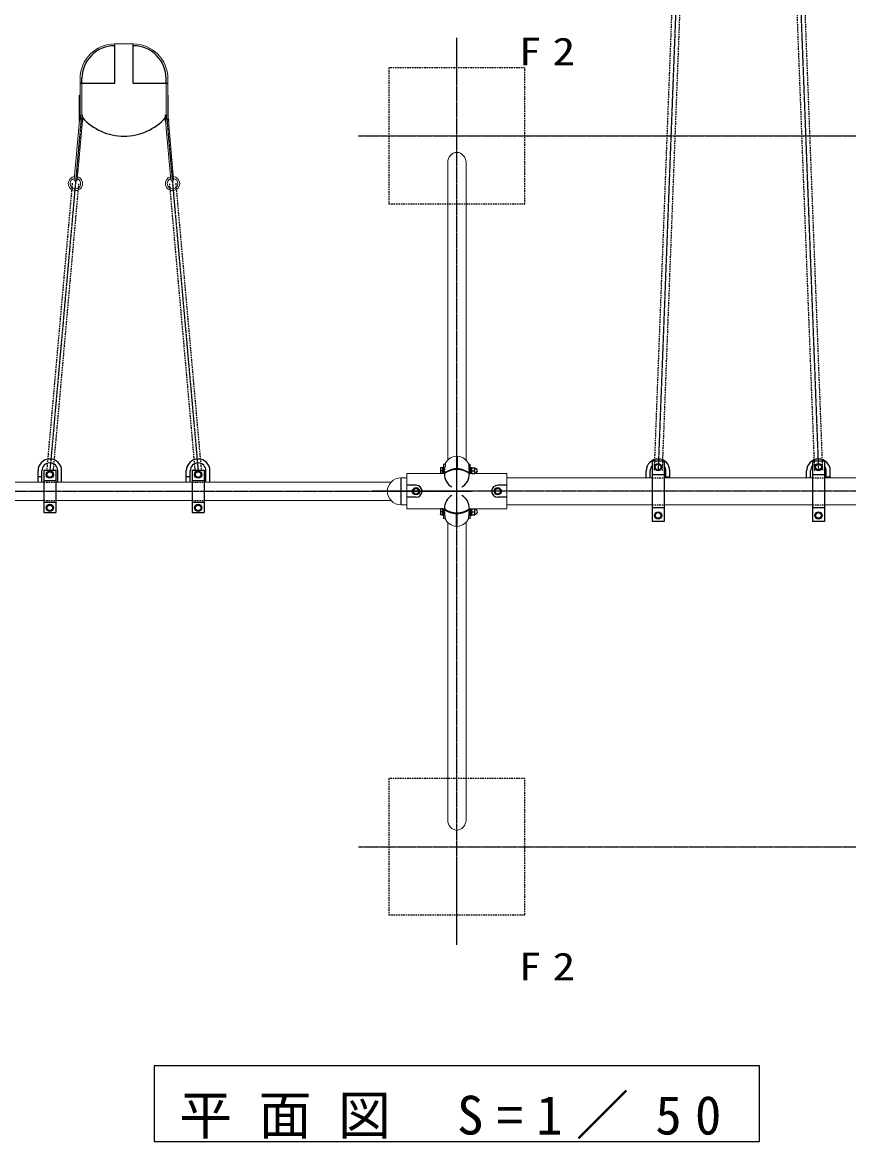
# Model space of a CAD drawing. Units: millimetres at full size, with parts at other scales. Extents: x -19543 to 0, y -2740 to 13350.
# Drawn here: x -16081 to -13350, y 7450 to 11150 of the extents above; entities that cross this region are included whole.
import ezdxf

# ---------------------------------------------------------------- set-up
doc = ezdxf.new("R2010")
doc.units = ezdxf.units.MM
doc.linetypes.add('USER2', pattern=[6, 3, -1, 1, -1])
doc.linetypes.add('USER4', pattern=[8, 5, -3])
doc.layers.add('線', color=2, linetype='Continuous', lineweight=25)
doc.layers.add('補助', color=2, linetype='Continuous', lineweight=13)
doc.styles.add('ＭＳ ゴシック', font='')
doc.styles.get('ＭＳ ゴシック').set_extended_font_data('MS Gothic')

msp = doc.modelspace()

# ---------------------------------------------------------------- linework, layer by layer
at = {"layer": '線', "color": 4, "linetype": 'USER4'}
for p, q in [((-13923.814, 11480.963), (-13993.24, 9668.007)), ((-13897.334, 11479.949), (-13966.76, 9666.993)), ((-13532.666, 11479.949), (-13463.24, 9666.993)), ((-13506.186, 11480.963), (-13436.76, 9668.007)), ((-15915.965, 10618.165), (-16000.459, 9668.43)), ((-15895.047, 10616.304), (-15979.541, 9666.57)), ((-15594.952, 10616.304), (-15510.459, 9666.57)), ((-15574.035, 10618.165), (-15489.541, 9668.43)), ((-16010, 9630.25), (-15970, 9630.25)), ((-15520, 9630.25), (-15480, 9630.25)), ((-14000, 9644.55), (-13960, 9644.55)), ((-13470, 9644.55), (-13430, 9644.55)), ((-16010, 9569.75), (-15970, 9569.75)), ((-15520, 9569.75), (-15480, 9569.75)), ((-14000, 9555.45), (-13960, 9555.45)), ((-13470, 9555.45), (-13430, 9555.45))]:
    msp.add_line(p, q, dxfattribs=at)
at = {"layer": '線', "color": 20, "linetype": 'USER2'}
for p, q in [((-13910, 11495.45), (-13980, 9667.5)), ((-13520, 11495.45), (-13450, 9667.5)), ((-14645, 8100), (-14645, 11100)), ((-15887, 10825.25), (-15990, 9667.5)), ((-15603, 10825.25), (-15500, 9667.5)), ((-14970, 10775), (-11120, 10775)), ((-17528, 9600), (-14598, 9600)), ((-11910, 9600), (-14924.55, 9600)), ((-14970, 8425), (-11120, 8425))]:
    msp.add_line(p, q, dxfattribs=at)
at = {"layer": '線', "color": 7, "lineweight": 13}
for p, q in [((-15775, 11079), (-15715, 11079)), ((-15890, 10844), (-15890, 10964)), ((-15600, 10844), (-15600, 10964)), ((-15884, 10844), (-15884, 10949)), ((-15606, 10844), (-15606, 10949)), ((-15891.731, 10825.671), (-15909.108, 10630.356)), ((-15882.269, 10824.829), (-15899.645, 10629.514)), ((-15607.731, 10824.829), (-15590.355, 10629.514)), ((-15598.269, 10825.671), (-15580.892, 10630.356)), ((-14675.25, 10687.121), (-14675.25, 9703.098)), ((-14614.75, 10687.121), (-14614.75, 9703.098)), ((-14686.326, 9658.25), (-14810, 9658.25)), ((-14810, 9541.75), (-14810, 9658.25)), ((-14688.75, 9689.603), (-14684.114, 9689.603)), ((-14688.75, 9689.603), (-14688.75, 9658.25)), ((-14601.25, 9689.603), (-14605.886, 9689.603)), ((-14480, 9658.25), (-14603.674, 9658.25)), ((-14601.25, 9689.603), (-14601.25, 9658.25)), ((-14480, 9541.75), (-14480, 9658.25)), ((-16545, 9630.25), (-16010, 9630.25)), ((-15970, 9630.25), (-15520, 9630.25)), ((-15480, 9630.25), (-14862.705, 9630.25)), ((-14810, 9644.55), (-14830, 9644.55)), ((-14000, 9644.55), (-14480, 9644.55)), ((-13470, 9644.55), (-13960, 9644.55)), ((-12870, 9644.55), (-13430, 9644.55)), ((-16545, 9569.75), (-16010, 9569.75)), ((-15970, 9569.75), (-15520, 9569.75)), ((-15480, 9569.75), (-14862.705, 9569.75)), ((-14810, 9555.45), (-14830, 9555.45)), ((-14000, 9555.45), (-14480, 9555.45)), ((-13470, 9555.45), (-13960, 9555.45)), ((-12870, 9555.45), (-13430, 9555.45)), ((-14686.326, 9541.75), (-14810, 9541.75)), ((-14688.75, 9510.397), (-14688.75, 9541.75)), ((-14688.75, 9510.397), (-14684.114, 9510.397)), ((-14601.25, 9510.397), (-14605.886, 9510.397)), ((-14480, 9541.75), (-14603.674, 9541.75)), ((-14601.25, 9510.397), (-14601.25, 9541.75)), ((-14675.25, 8512.879), (-14675.25, 9496.902)), ((-14614.75, 8512.879), (-14614.75, 9496.902))]:
    msp.add_line(p, q, dxfattribs=at)
at = {"layer": '線'}
for p, q in [((-15775, 10949), (-15775, 11079)), ((-15715, 10949), (-15715, 11079)), ((-15884, 10949), (-15884, 10964)), ((-15606, 10949), (-15606, 10964)), ((-15890, 10949), (-15775, 10949)), ((-15715, 10949), (-15600, 10949)), ((-15891.5, 10831.276), (-15891.5, 10909)), ((-15891.5, 10909), (-15890, 10909)), ((-15598.5, 10909), (-15600, 10909)), ((-15598.5, 10831.276), (-15598.5, 10909)), ((-15890, 10844), (-15890, 10831.276)), ((-15884, 10844), (-15884, 10831.276)), ((-15882.5, 10831.276), (-15882.5, 10844)), ((-15607.5, 10831.276), (-15607.5, 10844)), ((-15606, 10844), (-15606, 10831.276)), ((-15600, 10844), (-15600, 10831.276)), ((-14646, 9716.187), (-14646, 9671.413)), ((-14644, 9716.187), (-14644, 9671.413)), ((-13960, 9700), (-14000, 9700)), ((-14000, 9700), (-14000, 9500)), ((-13960, 9700), (-13960, 9500)), ((-13430, 9700), (-13470, 9700)), ((-13470, 9700), (-13470, 9500)), ((-13430, 9700), (-13430, 9500)), ((-16029, 9630.25), (-16029, 9667.5)), ((-16016, 9630.25), (-16016, 9667.5)), ((-16010, 9670), (-15970, 9670)), ((-16010, 9670), (-16010, 9530)), ((-15989.94, 9666.006), (-15999.44, 9660.522)), ((-15999.44, 9660.522), (-15999.44, 9649.552)), ((-15980.44, 9660.522), (-15989.94, 9666.006)), ((-15980.44, 9649.552), (-15980.44, 9660.522)), ((-15970, 9670), (-15970, 9530)), ((-15964, 9630.25), (-15964, 9667.5)), ((-15951, 9630.25), (-15951, 9667.5)), ((-15539, 9630.25), (-15539, 9667.5)), ((-15526, 9630.25), (-15526, 9667.5)), ((-15520, 9670), (-15480, 9670)), ((-15520, 9670), (-15520, 9530)), ((-15499.94, 9666.006), (-15509.44, 9660.522)), ((-15509.44, 9660.522), (-15509.44, 9649.552)), ((-15490.44, 9660.522), (-15499.94, 9666.006)), ((-15490.44, 9649.552), (-15490.44, 9660.522)), ((-15480, 9670), (-15480, 9530)), ((-15474, 9630.25), (-15474, 9667.5)), ((-15461, 9630.25), (-15461, 9667.5)), ((-14698.961, 9677.48), (-14699.25, 9676.98)), ((-14699.25, 9676.98), (-14699.25, 9658.98)), ((-14698.961, 9658.48), (-14699.25, 9658.98)), ((-14691.25, 9677.48), (-14698.961, 9677.48)), ((-14691.25, 9658.48), (-14698.961, 9658.48)), ((-14691.25, 9667.98), (-14698.113, 9667.98)), ((-14691.25, 9658.25), (-14691.25, 9679.98)), ((-14691.25, 9679.98), (-14688.75, 9679.98)), ((-14691.25, 9677.48), (-14691.25, 9658.48)), ((-14688.75, 9658.25), (-14688.75, 9679.98)), ((-14686.758, 9662.119), (-14686.758, 9658.25)), ((-14684.114, 9689.603), (-14684.114, 9681.788)), ((-14605.886, 9689.603), (-14605.886, 9681.788)), ((-14603.242, 9662.119), (-14603.242, 9658.25)), ((-14601.25, 9658.25), (-14601.25, 9679.98)), ((-14601.25, 9679.98), (-14598.75, 9679.98)), ((-14598.75, 9658.25), (-14598.75, 9679.98)), ((-14598.75, 9658.25), (-14598.75, 9678.73)), ((-14598.75, 9678.73), (-14595.75, 9678.73)), ((-14595.75, 9668.952), (-14598.75, 9668.148)), ((-14595.75, 9667.813), (-14598.75, 9667.009)), ((-14595.75, 9658.25), (-14595.75, 9678.73)), ((-14595.75, 9677.48), (-14586.039, 9677.48)), ((-14595.75, 9658.48), (-14595.75, 9677.48)), ((-14595.75, 9667.98), (-14586.887, 9667.98)), ((-14595.75, 9658.48), (-14586.039, 9658.48)), ((-14586.039, 9677.48), (-14585.75, 9676.98)), ((-14586.039, 9658.48), (-14585.75, 9658.98)), ((-14585.75, 9658.98), (-14585.75, 9676.98)), ((-14585.25, 9675.98), (-14585.75, 9675.98)), ((-14585.25, 9659.98), (-14585.75, 9659.98)), ((-14019, 9644.55), (-14019, 9667.5)), ((-14006, 9644.55), (-14006, 9667.5)), ((-13989.5, 9685.461), (-13980, 9690.946)), ((-13989.5, 9674.492), (-13989.5, 9685.461)), ((-13980, 9669.007), (-13989.5, 9674.492)), ((-13980, 9690.946), (-13970.5, 9685.461)), ((-13970.5, 9674.492), (-13980, 9669.007)), ((-13970.5, 9685.461), (-13970.5, 9674.492)), ((-13954, 9644.55), (-13954, 9667.5)), ((-13941, 9644.55), (-13941, 9667.5)), ((-13489, 9644.55), (-13489, 9667.5)), ((-13476, 9644.55), (-13476, 9667.5)), ((-13459.5, 9685.461), (-13450, 9690.946)), ((-13459.5, 9674.492), (-13459.5, 9685.461)), ((-13450, 9669.007), (-13459.5, 9674.492)), ((-13450, 9690.946), (-13440.5, 9685.461)), ((-13440.5, 9674.492), (-13450, 9669.007)), ((-13440.5, 9685.461), (-13440.5, 9674.492)), ((-13424, 9644.55), (-13424, 9667.5)), ((-13411, 9644.55), (-13411, 9667.5)), ((-16016, 9647.5), (-16029, 9647.5)), ((-16007.976, 9635.812), (-15971.976, 9635.812)), ((-15999.44, 9649.552), (-15989.94, 9644.067)), ((-15989.94, 9644.067), (-15980.44, 9649.552)), ((-15526, 9647.5), (-15539, 9647.5)), ((-15517.976, 9635.812), (-15481.976, 9635.812)), ((-15509.44, 9649.552), (-15499.94, 9644.067)), ((-15499.94, 9644.067), (-15490.44, 9649.552)), ((-14830, 9644.55), (-14830, 9555.45)), ((-14780, 9620), (-14810, 9620)), ((-14480, 9620), (-14510, 9620)), ((-13962, 9654.281), (-13998, 9654.281)), ((-13954, 9647.5), (-13941, 9647.5)), ((-13432, 9654.281), (-13468, 9654.281)), ((-13424, 9647.5), (-13411, 9647.5)), ((-14785.485, 9609.5), (-14790.97, 9600)), ((-14790.97, 9600), (-14785.485, 9590.5)), ((-14774.515, 9609.5), (-14785.485, 9609.5)), ((-14785.485, 9590.5), (-14774.515, 9590.5)), ((-14769.03, 9600), (-14774.515, 9609.5)), ((-14774.515, 9590.5), (-14769.03, 9600)), ((-14515.485, 9609.5), (-14520.97, 9600)), ((-14520.97, 9600), (-14515.485, 9590.5)), ((-14504.515, 9609.5), (-14515.485, 9609.5)), ((-14515.485, 9590.5), (-14504.515, 9590.5)), ((-14499.03, 9600), (-14504.515, 9609.5)), ((-14504.515, 9590.5), (-14499.03, 9600)), ((-16008, 9564.188), (-15972, 9564.188)), ((-15990, 9555.946), (-15999.5, 9550.461)), ((-15999.5, 9550.461), (-15999.5, 9539.492)), ((-15980.5, 9550.461), (-15990, 9555.946)), ((-15980.5, 9539.492), (-15980.5, 9550.461)), ((-15518, 9564.188), (-15482, 9564.188)), ((-15500, 9555.946), (-15509.5, 9550.461)), ((-15509.5, 9550.461), (-15509.5, 9539.492)), ((-15490.5, 9550.461), (-15500, 9555.946)), ((-15490.5, 9539.492), (-15490.5, 9550.461)), ((-14780, 9580), (-14810, 9580)), ((-14480, 9580), (-14510, 9580)), ((-16010, 9530), (-15970, 9530)), ((-15999.5, 9539.492), (-15990, 9534.007)), ((-15990, 9534.007), (-15980.5, 9539.492)), ((-15520, 9530), (-15480, 9530)), ((-15509.5, 9539.492), (-15500, 9534.007)), ((-15500, 9534.007), (-15490.5, 9539.492)), ((-14698.961, 9541.52), (-14699.25, 9541.02)), ((-14699.25, 9541.02), (-14699.25, 9523.02)), ((-14698.961, 9522.52), (-14699.25, 9523.02)), ((-14691.25, 9541.52), (-14698.961, 9541.52)), ((-14691.25, 9522.52), (-14698.961, 9522.52)), ((-14691.25, 9532.02), (-14698.113, 9532.02)), ((-14691.25, 9520.02), (-14691.25, 9541.75)), ((-14691.25, 9541.52), (-14691.25, 9522.52)), ((-14688.75, 9520.02), (-14691.25, 9520.02)), ((-14688.75, 9520.02), (-14688.75, 9541.75)), ((-14686.758, 9537.881), (-14686.758, 9541.75)), ((-14684.114, 9510.397), (-14684.114, 9518.212)), ((-14646, 9483.813), (-14646, 9528.587)), ((-14644, 9483.813), (-14644, 9528.587)), ((-14605.886, 9510.397), (-14605.886, 9518.212)), ((-14603.242, 9537.881), (-14603.242, 9541.75)), ((-14601.25, 9520.02), (-14601.25, 9541.75)), ((-14598.75, 9520.02), (-14601.25, 9520.02)), ((-14598.75, 9521.27), (-14598.75, 9541.75)), ((-14598.75, 9520.02), (-14598.75, 9541.75)), ((-14595.75, 9532.991), (-14598.75, 9532.187)), ((-14595.75, 9531.852), (-14598.75, 9531.048)), ((-14598.75, 9521.27), (-14595.75, 9521.27)), ((-14595.75, 9521.27), (-14595.75, 9541.75)), ((-14595.75, 9541.52), (-14586.039, 9541.52)), ((-14595.75, 9522.52), (-14595.75, 9541.52)), ((-14595.75, 9532.02), (-14586.887, 9532.02)), ((-14595.75, 9522.52), (-14586.039, 9522.52)), ((-14586.039, 9541.52), (-14585.75, 9541.02)), ((-14586.039, 9522.52), (-14585.75, 9523.02)), ((-14585.75, 9523.02), (-14585.75, 9541.02)), ((-14585.25, 9540.02), (-14585.75, 9540.02)), ((-14585.25, 9524.02), (-14585.75, 9524.02)), ((-13962, 9545.719), (-13998, 9545.719)), ((-13989.5, 9525.461), (-13980, 9530.946)), ((-13989.5, 9514.492), (-13989.5, 9525.461)), ((-13980, 9509.007), (-13989.5, 9514.492)), ((-13980, 9530.946), (-13970.5, 9525.461)), ((-13970.5, 9514.492), (-13980, 9509.007)), ((-13970.5, 9525.461), (-13970.5, 9514.492)), ((-13432, 9545.719), (-13468, 9545.719)), ((-13459.5, 9525.461), (-13450, 9530.946)), ((-13459.5, 9514.492), (-13459.5, 9525.461)), ((-13450, 9509.007), (-13459.5, 9514.492)), ((-13450, 9530.946), (-13440.5, 9525.461)), ((-13440.5, 9514.492), (-13450, 9509.007)), ((-13440.5, 9525.461), (-13440.5, 9514.492)), ((-13960, 9500), (-14000, 9500)), ((-13430, 9500), (-13470, 9500))]:
    msp.add_line(p, q, dxfattribs=at)
at = {"layer": '線', "color": 4, "linetype": 'USER4'}
for points in [[(-14870, 10550), (-14420, 10550), (-14420, 11000), (-14870, 11000)], [(-14870, 8200), (-14420, 8200), (-14420, 8650), (-14870, 8650)]]:
    msp.add_lwpolyline(points, close=True, dxfattribs=at)
at = {"layer": '線'}
for centre, radius in [((-15989.94, 9655.037), 12), ((-15989.94, 9655.037), 9.5), ((-15499.94, 9655.037), 12), ((-15499.94, 9655.037), 9.5), ((-13980, 9679.976), 12), ((-13980, 9679.976), 9.5), ((-13450, 9679.976), 12), ((-13450, 9679.976), 9.5), ((-14780, 9600), 12), ((-14780, 9600), 9.5), ((-14510, 9600), 12), ((-14510, 9600), 9.5), ((-15990, 9544.976), 12), ((-15990, 9544.976), 9.5), ((-15500, 9544.976), 12), ((-15500, 9544.976), 9.5), ((-13980, 9519.976), 12), ((-13980, 9519.976), 9.5), ((-13450, 9519.976), 12), ((-13450, 9519.976), 9.5)]:
    msp.add_circle(centre, radius, dxfattribs=at)
at = {"layer": '線', "color": 7, "lineweight": 13}
for centre, radius, start, end in [((-15775, 10964), 115, 90, 180), ((-15715, 10964), 115, 0, 90), ((-15887, 10825.25), 4.75, 354.91603, 174.91603), ((-15603, 10825.25), 4.75, 5.08397, 185.08397), ((-15905.506, 10617.235), 23.5, 96.57744, 73.25463), ((-15905.506, 10617.235), 17.5, 100.66532, 69.16674), ((-15904.376, 10629.935), 4.75, 174.91603, 354.91603), ((-15584.494, 10617.235), 23.5, 106.74537, 83.42256), ((-15584.494, 10617.235), 17.5, 110.83326, 79.33468), ((-15585.624, 10629.935), 4.75, 185.08397, 5.08397), ((-14830, 9600), 44.55, 90, 270)]:
    msp.add_arc(centre, radius, start, end, dxfattribs=at)
at = {"layer": '線'}
for centre, radius, start, end in [((-15775, 10964), 109, 90, 180), ((-15715, 10964), 109, 0, 90), ((-15887, 10825.25), 6.25, 147.61246, 215.45183), ((-15896.5, 10831.276), 5, 327.61246, 0), ((-15887, 10825.25), 4.75, 354.91603, 174.91603), ((-15896.5, 10831.276), 6.5, 327.61246, 0), ((-15877.5, 10831.276), 6.5, 180, 212.38754), ((-15887, 10825.25), 6.25, 314.38023, 32.38754), ((-15745, 10959.179), 185.179, 222.05292, 317.94708), ((-15877.5, 10831.276), 5, 180, 212.38754), ((-15603, 10825.25), 6.25, 147.61246, 225.61977), ((-15612.5, 10831.276), 5, 327.61246, 0), ((-15603, 10825.25), 4.75, 5.08397, 185.08397), ((-15612.5, 10831.276), 6.5, 327.61246, 0), ((-15593.5, 10831.276), 6.5, 180, 212.38754), ((-15593.5, 10831.276), 5, 180, 212.38754), ((-15603, 10825.25), 6.25, 324.54817, 32.38754), ((-15990, 9667.5), 39, 0, 180), ((-15500, 9667.5), 39, 0, 180), ((-13980, 9667.5), 39, 0, 180), ((-13450, 9667.5), 39, 0, 180), ((-15990, 9667.5), 26, 0, 180), ((-15500, 9667.5), 26, 0, 180), ((-14685.242, 9672.73), 13.72, 159.74445, 200.25555), ((-14685.242, 9663.23), 13.72, 159.74445, 200.25555), ((-14642.75, 9600), 74.179, 92.51109, 126.38871), ((-14781.482, 9684.862), 97.417, 346.49913, 358.1915), ((-14645, 9600), 71.42, 54.64617, 125.35383), ((-14647.25, 9600), 74.179, 53.61129, 87.48891), ((-14508.518, 9684.862), 97.417, 181.8085, 193.50087), ((-14599.758, 9672.73), 13.72, 339.74445, 20.25555), ((-14599.758, 9663.23), 13.72, 339.74445, 20.25555), ((-14585.25, 9667.98), 8, 270, 90), ((-13980, 9667.5), 26, 140.28486, 180), ((-13980, 9667.5), 26, 0, 39.71514), ((-13450, 9667.5), 26, 140.28486, 180), ((-13450, 9667.5), 26, 0, 39.71514), ((-14780, 9600), 20, 270, 90), ((-14510, 9600), 20, 90, 270), ((-14685.242, 9536.77), 13.72, 159.74445, 200.25555), ((-14685.242, 9527.27), 13.72, 159.74445, 200.25555), ((-14642.75, 9600), 74.179, 233.61129, 267.48891), ((-14781.482, 9515.138), 97.417, 1.8085, 13.50087), ((-14645, 9600), 71.42, 234.64617, 305.35383), ((-14647.25, 9600), 74.179, 272.51109, 306.38871), ((-14508.518, 9515.138), 97.417, 166.49913, 178.1915), ((-14599.758, 9536.77), 13.72, 339.74445, 20.25555), ((-14599.758, 9527.27), 13.72, 339.74445, 20.25555), ((-14585.25, 9532.02), 8, 270, 90)]:
    msp.add_arc(centre, radius, start, end, dxfattribs=at)
at = {"layer": '線', "color": 7, "lineweight": 13}
for centre, major_axis, start_param, end_param in [((-14645, 10687.121), (0, 32.862), 4.71238898, 7.85398163), ((-14642.75, 9675.795), (-44, 0), 4.78631995, 5.93941253), ((-14647.25, 9675.795), (-44, 0), 3.48536543, 4.63845801), ((-14642.75, 9524.205), (-44, 0), 0.34377278, 1.49686536), ((-14647.25, 9524.205), (-44, 0), 1.64472729, 2.79781987), ((-14645, 8512.879), (0, -32.862), 4.71238898, 7.85398163)]:
    msp.add_ellipse(centre, major_axis=major_axis, ratio=0.920505, start_param=start_param, end_param=end_param, dxfattribs=at)
at = {"layer": '線'}
for centre, major_axis, start_param, end_param in [((-14645, 9658.25), (0, 48.25), 1.57079633, 2.72423474), ((-14645, 9658.25), (0, 48.25), 3.55895057, 4.71238898), ((-14645, 9541.75), (0, -48.25), 3.55895057, 4.71238898), ((-14645, 9541.75), (0, -48.25), 1.57079633, 2.72423474)]:
    msp.add_ellipse(centre, major_axis=major_axis, ratio=0.856487, start_param=start_param, end_param=end_param, dxfattribs=at)
at = {"layer": '補助', "lineweight": 25}
msp.add_lwpolyline([(-15645, 7700), (-15645, 7450), (-13645, 7450), (-13645, 7700)], close=True, dxfattribs=at)

# ---------------------------------------------------------------- texts
at = {"layer": '補助', "style": 'ＭＳ ゴシック'}
for s, insert, char_height, attachment_point in [('\\T1.5;\\W1.2;F2', (-14440.833, 11008.333), 91.64, 7), ('\\T1.5;\\W1.2;F2', (-14440.833, 7983.333), 91.64, 7), ('\\T1.5;平面図\\~S=1／50', (-14645, 7458.333), 128.3, 8)]:
    msp.add_mtext(s, dxfattribs=dict(at, insert=insert, char_height=char_height, attachment_point=attachment_point))

doc.saveas('drawing.dxf')
